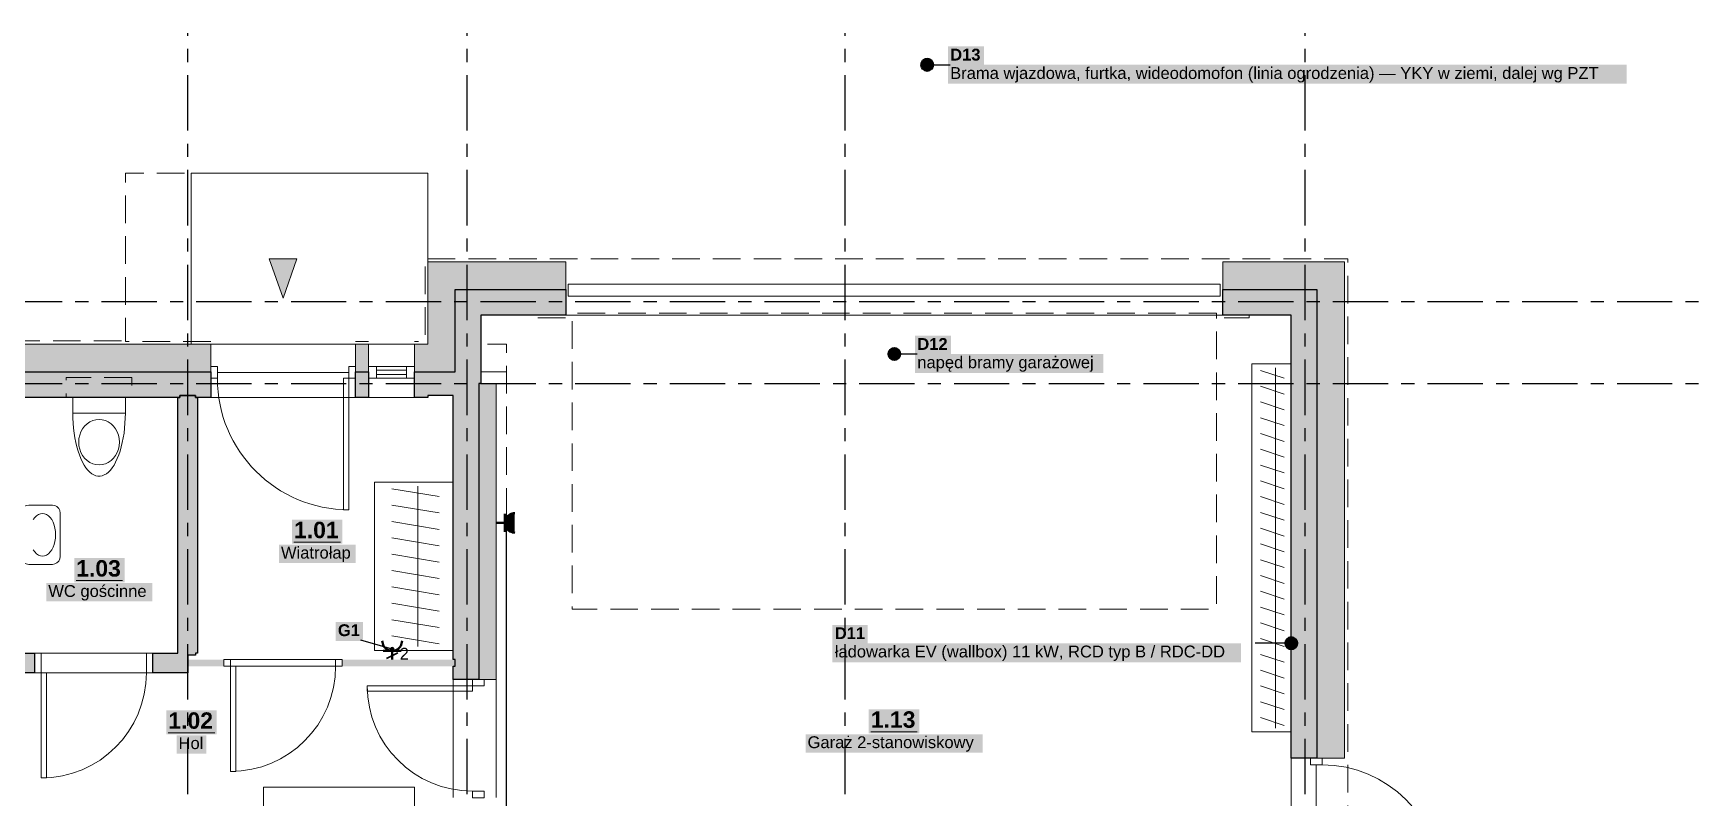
# Model space of a CAD drawing. Header units: metres. Extents: x -4.1 to 21.4, y -4.1 to 11.4.
# Drawn here: x 8.7 to 21.38, y 5.6 to 11.41 of the extents above; entities that cross this region are included whole.
import ezdxf

# ---------------------------------------------------------------- set-up
doc = ezdxf.new("R2010")
doc.units = ezdxf.units.M
doc.linetypes.add('KRESKOWA', pattern=[5.25, 4.2, -1.05])
doc.linetypes.add('PUNKTOWA', pattern=[10.5, 8.4, -1.05, 0, -1.05])
doc.layers.add('A-MASKA', color=7, linetype='Continuous', lineweight=18)
doc.layers.add('E-OPISY', color=2, linetype='Continuous', lineweight=25)
for name, color, linetype, lineweight, true_color in [('E-GNIAZDA', 1, 'Continuous', 35, 0xc00000), ('E-ROZDZIELNICE', 1, 'Continuous', 35, 0xc00000), ('E-TRASY', 8, 'Continuous', 25, 0x606060), ('I-OSIE', 8, 'PUNKTOWA', 18, 0x7a7a7a), ('I-PODKLAD', 8, 'Continuous', 18, 0x9a9a9a), ('I-PODKLAD-SCIANY', 8, 'Continuous', 25, 0x6e6e6e), ('I-PODKLAD-WYPELN', 254, 'Continuous', 18, 0xe6e6e6), ('I-POMIESZCZENIA', 8, 'Continuous', 25, 0x4a4a4a)]:
    doc.layers.add(name, color=color, linetype=linetype, lineweight=lineweight, true_color=true_color)
doc.styles.add('PL_ARIAL', font='arial.ttf')
doc.styles.add('PL_ARIAL_B', font='arialbd.ttf')

msp = doc.modelspace()

# ---------------------------------------------------------------- hatches: boundary and pattern name
at = {"layer": 'A-MASKA', "true_color": 0xffffff}
for points in [[(15.658, 11.169), (15.932, 11.169), (15.932, 11.314), (15.658, 11.314)], [(15.658, 11.03), (20.821, 11.03), (20.821, 11.175), (15.658, 11.175)], [(15.408, 8.969), (15.682, 8.969), (15.682, 9.114), (15.408, 9.114)], [(15.408, 8.83), (16.839, 8.83), (16.839, 8.974), (15.408, 8.974)], [(10.668, 7.531), (11.052, 7.531), (11.052, 7.714), (10.668, 7.714)], [(10.569, 7.384), (11.151, 7.384), (11.151, 7.524), (10.569, 7.524)], [(9.011, 7.239), (9.394, 7.239), (9.394, 7.422), (9.011, 7.422)], [(8.799, 7.093), (9.606, 7.093), (9.606, 7.232), (8.799, 7.232)], [(11, 6.792), (11.209, 6.792), (11.209, 6.937), (11, 6.937)], [(14.779, 6.769), (15.047, 6.769), (15.047, 6.914), (14.779, 6.914)], [(14.779, 6.63), (17.887, 6.63), (17.887, 6.774), (14.779, 6.774)], [(9.712, 6.082), (10.095, 6.082), (10.095, 6.264), (9.712, 6.264)], [(15.056, 6.089), (15.44, 6.089), (15.44, 6.272), (15.056, 6.272)], [(9.79, 5.935), (10.017, 5.935), (10.017, 6.075), (9.79, 6.075)], [(14.575, 5.942), (15.921, 5.942), (15.921, 6.082), (14.575, 6.082)]]:
    msp.add_hatch(color=7, dxfattribs=at).paths.add_polyline_path(points)
at = {"layer": 'E-GNIAZDA', "true_color": 0x000000}
msp.add_hatch(color=7, dxfattribs=at).paths.add_polyline_path([(12.363, 7.765), (12.353, 7.764), (12.343, 7.762), (12.334, 7.759), (12.325, 7.755), (12.317, 7.75), (12.309, 7.743), (12.303, 7.736), (12.298, 7.728), (12.293, 7.719), (12.29, 7.709), (12.288, 7.7), (12.288, 7.69), (12.288, 7.68), (12.29, 7.671), (12.293, 7.661), (12.298, 7.653), (12.303, 7.644), (12.309, 7.637), (12.317, 7.63), (12.325, 7.625), (12.334, 7.621), (12.343, 7.618), (12.353, 7.616), (12.363, 7.615)])
at = {"layer": 'E-OPISY', "true_color": 0x000000}
for points in [[(15.518, 11.175), (15.517, 11.18), (15.515, 11.184), (15.512, 11.187), (15.509, 11.19), (15.505, 11.192), (15.5, 11.193), (15.495, 11.192), (15.491, 11.19), (15.488, 11.187), (15.485, 11.184), (15.483, 11.18), (15.483, 11.175), (15.483, 11.17), (15.485, 11.166), (15.488, 11.163), (15.491, 11.16), (15.495, 11.158), (15.5, 11.158), (15.505, 11.158), (15.509, 11.16), (15.512, 11.163), (15.515, 11.166), (15.517, 11.17)], [(15.268, 8.975), (15.267, 8.98), (15.265, 8.984), (15.262, 8.987), (15.259, 8.99), (15.255, 8.992), (15.25, 8.992), (15.245, 8.992), (15.241, 8.99), (15.238, 8.987), (15.235, 8.984), (15.233, 8.98), (15.232, 8.975), (15.233, 8.97), (15.235, 8.966), (15.238, 8.963), (15.241, 8.96), (15.245, 8.958), (15.25, 8.957), (15.255, 8.958), (15.259, 8.96), (15.262, 8.963), (15.265, 8.966), (15.267, 8.97)], [(11.447, 6.73), (11.447, 6.735), (11.445, 6.739), (11.442, 6.742), (11.439, 6.745), (11.435, 6.747), (11.43, 6.748), (11.425, 6.747), (11.421, 6.745), (11.418, 6.742), (11.415, 6.739), (11.413, 6.735), (11.412, 6.73), (11.413, 6.725), (11.415, 6.721), (11.418, 6.718), (11.421, 6.715), (11.425, 6.713), (11.43, 6.713), (11.435, 6.713), (11.439, 6.715), (11.442, 6.718), (11.445, 6.721), (11.447, 6.725)], [(18.287, 6.775), (18.287, 6.78), (18.285, 6.784), (18.282, 6.787), (18.279, 6.79), (18.275, 6.792), (18.27, 6.792), (18.265, 6.792), (18.261, 6.79), (18.258, 6.787), (18.255, 6.784), (18.253, 6.78), (18.253, 6.775), (18.253, 6.77), (18.255, 6.766), (18.258, 6.763), (18.261, 6.76), (18.265, 6.758), (18.27, 6.757), (18.275, 6.758), (18.279, 6.76), (18.282, 6.763), (18.285, 6.766), (18.287, 6.77)]]:
    msp.add_hatch(color=7, dxfattribs=at).paths.add_polyline_path(points)
at = {"layer": 'E-ROZDZIELNICE', "true_color": 0x000000}
for points in [[(15.545, 11.175), (15.543, 11.187), (15.539, 11.198), (15.532, 11.207), (15.523, 11.214), (15.512, 11.218), (15.5, 11.22), (15.488, 11.218), (15.478, 11.214), (15.468, 11.207), (15.461, 11.198), (15.457, 11.187), (15.455, 11.175), (15.457, 11.163), (15.461, 11.152), (15.468, 11.143), (15.478, 11.136), (15.488, 11.132), (15.5, 11.13), (15.512, 11.132), (15.523, 11.136), (15.532, 11.143), (15.539, 11.152), (15.543, 11.163)], [(15.295, 8.975), (15.293, 8.987), (15.289, 8.998), (15.282, 9.007), (15.273, 9.014), (15.262, 9.018), (15.25, 9.02), (15.238, 9.018), (15.227, 9.014), (15.218, 9.007), (15.211, 8.998), (15.207, 8.987), (15.205, 8.975), (15.207, 8.963), (15.211, 8.952), (15.218, 8.943), (15.227, 8.936), (15.238, 8.932), (15.25, 8.93), (15.262, 8.932), (15.273, 8.936), (15.282, 8.943), (15.289, 8.952), (15.293, 8.963)], [(18.315, 6.775), (18.313, 6.787), (18.309, 6.797), (18.302, 6.807), (18.293, 6.814), (18.282, 6.818), (18.27, 6.82), (18.258, 6.818), (18.247, 6.814), (18.238, 6.807), (18.231, 6.797), (18.227, 6.787), (18.225, 6.775), (18.227, 6.763), (18.231, 6.752), (18.238, 6.743), (18.247, 6.736), (18.258, 6.732), (18.27, 6.73), (18.282, 6.732), (18.293, 6.736), (18.302, 6.743), (18.309, 6.752), (18.313, 6.763)]]:
    msp.add_hatch(color=7, dxfattribs=at).paths.add_polyline_path(points)
at = {"layer": 'I-PODKLAD-WYPELN', "true_color": 0xcfcfcf}
for points in [[(10.6, 9.4), (10.705, 9.7), (10.495, 9.7)], [(9.875, 6.65), (10.15, 6.65), (10.15, 6.6), (9.875, 6.6)], [(11.91, 6.6), (11.05, 6.6), (11.05, 6.65), (11.91, 6.65)]]:
    msp.add_hatch(color=7, dxfattribs=at).paths.add_polyline_path(points)
at = {"layer": 'I-PODKLAD-WYPELN', "true_color": 0xe4e4e4}
h = msp.add_hatch(color=7, dxfattribs=at)
h.paths.add_polyline_path([(11.895, 8.66), (11.895, 8.66), (11.7, 8.66), (11.7, 8.66), (11.7, 8.66), (11.7, 8.66), (11.7, 8.66), (11.7, 8.66), (11.7, 8.66), (11.7, 8.66), (11.7, 8.66), (11.7, 8.66), (11.7, 8.66), (11.7, 8.66), (11.7, 8.66), (11.7, 8.66), (11.7, 8.66), (11.7, 8.66), (11.7, 8.66), (11.7, 8.645), (11.7, 8.645), (11.7, 8.645), (11.6, 8.645), (11.6, 8.645), (11.6, 8.645), (11.6, 8.84), (11.6, 8.84), (11.6, 8.84), (11.6, 8.84), (11.6, 9.05), (11.7, 9.05), (11.7, 9.675), (12.75, 9.675), (12.75, 9.465), (12.75, 9.27), (12.105, 9.27), (12.105, 9.27), (12.105, 9.27), (12.105, 9.27), (12.105, 8.75), (12.105, 8.75), (12.105, 8.75), (12.22, 8.75), (12.22, 8.75), (12.22, 8.75), (12.22, 6.5), (12.22, 6.5), (12.22, 6.5), (12.09, 6.5), (12.09, 6.5), (12.09, 6.5), (12.09, 6.5), (12.09, 6.5), (11.895, 6.5), (11.895, 6.5), (11.895, 6.5), (11.895, 6.6), (11.895, 6.6), (11.895, 6.6), (11.05, 6.6), (11.05, 6.65), (11.895, 6.65), (11.895, 6.65), (11.895, 6.65), (11.895, 8.66)])
h.paths.add_polyline_path([(11.91, 9.285), (11.91, 9.285), (11.91, 9.285), (11.91, 9.285)], flags=0)
h.paths.add_polyline_path([(11.91, 8.84), (11.91, 8.84), (11.91, 8.84), (11.91, 8.84)], flags=0)
h.paths.add_polyline_path([(11.91, 8.75), (11.91, 8.75), (11.91, 8.75), (11.91, 8.75), (11.91, 8.75)], flags=0)
h.paths.add_polyline_path([(12.09, 8.75), (12.09, 8.75), (12.09, 8.75), (12.09, 8.75), (12.09, 8.75)], flags=0)
h.paths.add_polyline_path([(12.09, 9.285), (12.09, 9.285), (12.09, 9.285), (12.09, 9.285)], flags=0)
for points in [[(18.675, 9.675), (18.675, 5.9), (18.465, 5.9), (18.27, 5.9), (18.27, 9.27), (17.75, 9.27), (17.75, 9.465), (17.75, 9.675)], [(11.15, 8.645), (11.15, 8.84), (11.15, 8.84), (11.15, 8.84), (11.15, 8.84), (11.15, 9.05), (11.25, 9.05), (11.25, 8.84), (11.25, 8.84), (11.25, 8.84), (11.25, 8.84), (11.25, 8.645), (11.25, 8.645), (11.25, 8.645), (11.15, 8.645), (11.15, 8.645)]]:
    msp.add_hatch(color=7, dxfattribs=at).paths.add_polyline_path(points)
h = msp.add_hatch(color=7, dxfattribs=at)
h.paths.add_polyline_path([(5.27, 5.23), (5.27, 5.23), (5.27, 5.23), (5.27, 6.35), (5.27, 6.35), (5.27, 6.35), (5.27, 6.35), (5.27, 6.35), (5.15, 6.35), (5.15, 6.35), (5.15, 6.35), (5.15, 6.365), (5.15, 6.365), (5.15, 6.365), (5.15, 6.365), (5.15, 6.5), (5.15, 6.5), (5.15, 6.5), (5.15, 6.5), (5.15, 6.5), (5.77, 6.5), (5.77, 6.5), (5.77, 6.5), (5.77, 6.5), (5.77, 6.5), (5.77, 8.645), (5.77, 8.645), (5.77, 8.645), (5.77, 8.645), (5.77, 8.645), (5.1, 8.645), (5.1, 8.645), (5.1, 8.645), (5.1, 8.84), (5.1, 8.84), (5.1, 8.84), (5.1, 8.84), (5.1, 9.05), (10.05, 9.05), (10.05, 8.84), (10.05, 8.84), (10.05, 8.84), (10.05, 8.84), (10.05, 8.645), (10.05, 8.645), (10.05, 8.645), (9.95, 8.645), (9.95, 6.7), (9.935, 6.7), (9.935, 6.7), (9.935, 6.7), (9.935, 6.7), (9.935, 6.7), (9.935, 6.7), (9.935, 6.7), (9.935, 6.7), (9.935, 6.7), (9.935, 6.7), (9.935, 6.7), (9.935, 6.685), (9.875, 6.685), (9.875, 6.685), (9.875, 6.685), (9.875, 6.685), (9.875, 6.685), (9.875, 6.65), (10.15, 6.65), (10.15, 6.6), (9.875, 6.6), (9.875, 6.565), (9.875, 6.565), (9.875, 6.565), (9.875, 6.55), (9.875, 6.55), (9.875, 6.55), (9.61, 6.55), (9.61, 6.55), (9.61, 6.55), (9.61, 6.565), (9.61, 6.565), (9.61, 6.565), (9.61, 6.565), (9.61, 6.7), (9.61, 6.7), (9.61, 6.7), (9.61, 6.7), (9.61, 6.7), (9.8, 6.7), (9.8, 8.645), (8.605, 8.645), (8.605, 8.645), (8.605, 8.645), (8.605, 6.7), (8.605, 6.7), (8.605, 6.7), (8.605, 6.7), (8.605, 6.7), (8.71, 6.7), (8.71, 6.7), (8.71, 6.7), (8.71, 6.7), (8.71, 6.7), (8.71, 6.565), (8.71, 6.565), (8.71, 6.565), (8.71, 6.55), (8.71, 6.55), (8.71, 6.55), (8.605, 6.55), (8.605, 6.55), (8.605, 6.55), (8.605, 5.23), (8.605, 5.23), (8.605, 5.23), (8.9, 5.23), (8.9, 5.23), (8.9, 5.23), (8.9, 5.23), (8.9, 5.23), (8.9, 5.035), (8.9, 5.035), (8.9, 5.035), (8.9, 5.02), (8.9, 5.02), (8.9, 5.02), (8.5, 5.02), (8.5, 5.02), (8.5, 5.02), (8.5, 5.02), (8.5, 5.02), (8.2, 5.02), (8.2, 5.02), (8.2, 5.02), (8.2, 5.035), (8.2, 5.035), (8.2, 5.035), (8.2, 5.035), (8.2, 5.23), (8.2, 5.23), (8.2, 5.23), (8.2, 5.23), (8.2, 5.23), (8.395, 5.23), (8.395, 5.23), (8.395, 5.23), (8.395, 5.23), (8.395, 5.23), (8.395, 8.645), (8.395, 8.645), (8.395, 8.645), (8.395, 8.645), (8.395, 8.645), (5.98, 8.645), (5.98, 8.645), (5.98, 8.645), (5.98, 5.02), (5.98, 5.02), (5.98, 5.02), (5.98, 5.02), (5.98, 5.02), (5.1, 5.02), (5.1, 5.02), (5.1, 5.02), (5.1, 5.035), (5.1, 5.035), (5.1, 5.035), (5.1, 5.035), (5.1, 5.23), (5.1, 5.23), (5.1, 5.23), (5.1, 5.23), (5.1, 5.23), (5.27, 5.23), (5.27, 5.23)])
h.paths.add_polyline_path([(8.5, 5.035), (8.5, 5.035), (8.5, 5.035), (8.5, 5.035), (8.5, 5.035), (8.5, 5.035), (8.5, 5.02)], flags=0)
h.paths.add_polyline_path([(5.77, 5.23), (5.77, 5.23), (5.77, 5.23), (5.77, 5.23), (5.77, 5.23), (5.77, 5.23), (5.77, 5.23), (5.77, 5.23), (5.77, 5.23), (5.77, 6.35), (5.77, 6.35), (5.77, 6.35), (5.37, 6.35), (5.37, 6.35), (5.37, 6.35), (5.37, 5.23), (5.37, 5.23), (5.37, 5.23)], flags=0)
h.paths.add_polyline_path([(8.5, 5.215), (8.5, 5.215), (8.5, 5.215), (8.5, 5.215), (8.5, 5.215), (8.5, 5.215), (8.5, 5.215), (8.5, 5.215), (8.5, 5.215)], flags=0)

# ---------------------------------------------------------------- linework, layer by layer
at = {"layer": 'E-GNIAZDA', "lineweight": 50, "ltscale": 0.05}
for points in [[(12.363, 7.765), (12.353, 7.764), (12.343, 7.762), (12.334, 7.759), (12.325, 7.755), (12.317, 7.75), (12.309, 7.743), (12.303, 7.736), (12.298, 7.728), (12.293, 7.719), (12.29, 7.709), (12.288, 7.7), (12.288, 7.69), (12.288, 7.68), (12.29, 7.671), (12.293, 7.661), (12.298, 7.653), (12.303, 7.644), (12.309, 7.637), (12.317, 7.63), (12.325, 7.625), (12.334, 7.621), (12.343, 7.618), (12.353, 7.616), (12.363, 7.615)], [(12.288, 7.758), (12.288, 7.623)], [(12.22, 7.69), (12.288, 7.69)], [(11.355, 6.792), (11.356, 6.783), (11.358, 6.773), (11.361, 6.764), (11.365, 6.755), (11.37, 6.747), (11.377, 6.739), (11.384, 6.733), (11.393, 6.728), (11.401, 6.723), (11.411, 6.72), (11.42, 6.718), (11.43, 6.718), (11.44, 6.718), (11.449, 6.72), (11.459, 6.723), (11.467, 6.728), (11.476, 6.733), (11.483, 6.739), (11.49, 6.747), (11.495, 6.755), (11.499, 6.764), (11.502, 6.773), (11.504, 6.783), (11.505, 6.792)], [(11.362, 6.718), (11.498, 6.718)], [(11.43, 6.65), (11.43, 6.718)]]:
    msp.add_lwpolyline(points, dxfattribs=at)
at = {"layer": 'E-GNIAZDA', "lineweight": 35, "ltscale": 0.05}
msp.add_lwpolyline([(11.388, 6.659), (11.472, 6.701)], dxfattribs=at)
at = {"layer": 'E-OPISY', "lineweight": 25, "ltscale": 0.05}
for points in [[(15.5, 11.175), (15.675, 11.175)], [(15.25, 8.975), (15.425, 8.975)], [(11.43, 6.73), (11.192, 6.798)], [(18.27, 6.775), (17.995, 6.775)]]:
    msp.add_lwpolyline(points, dxfattribs=at)
at = {"layer": 'E-ROZDZIELNICE', "lineweight": 50, "ltscale": 0.05}
for centre in [(15.5, 11.175), (15.25, 8.975), (18.27, 6.775)]:
    msp.add_circle(centre, 0.045, dxfattribs=at)
at = {"layer": 'E-TRASY', "linetype": 'Continuous', "lineweight": 25, "ltscale": 0.05, "flags": 128}
msp.add_lwpolyline([(16.815, 3.175), (12.3, 3.175), (12.3, 7.69)], dxfattribs=at)
at = {"layer": 'I-OSIE', "linetype": 'PUNKTOWA', "lineweight": 25, "ltscale": 0.050146, "flags": 128}
for points in [[(9.875, -3.75), (9.875, 11.414)], [(12, -3.75), (12, 11.414)], [(14.875, -3.75), (14.875, 11.414)], [(18.375, -3.75), (18.375, 11.414)]]:
    msp.add_lwpolyline(points, dxfattribs=at)
at = {"layer": 'I-OSIE', "linetype": 'PUNKTOWA', "lineweight": 25, "ltscale": 0.050063, "flags": 128}
for points in [[(-3.75, 9.375), (21.377, 9.375)], [(-3.75, 8.75), (21.377, 8.75)]]:
    msp.add_lwpolyline(points, dxfattribs=at)
at = {"layer": 'I-PODKLAD', "linetype": 'KRESKOWA', "lineweight": 13, "ltscale": 0.05, "flags": 128}
for points in [[(10.05, 9.07), (9.4, 9.07), (9.4, 10.35), (11.7, 10.35), (11.7, 9.695), (11.68, 9.695), (11.68, 9.07), (11.601, 9.07)], [(11.7, 9.7), (18.7, 9.7), (18.7, -0.325), (18.675, -0.325)], [(17.95, 9.27), (17.95, 9.25), (17.75, 9.25)], [(12.749, 9.25), (12.5, 9.25)], [(8.565, 9.05), (8.565, 9.075), (9.399, 9.075)], [(11.249, 9.07), (11.15, 9.07)], [(12.3, 3.095), (12.3, 9.05), (12.105, 9.05)], [(12.105, 8.84), (12.3, 8.84)]]:
    msp.add_lwpolyline(points, dxfattribs=at)
at = {"layer": 'I-PODKLAD', "lineweight": 13, "ltscale": 0.05}
for points in [[(9.9, 9.05), (9.9, 10.35), (11.7, 10.35), (11.7, 9.675)], [(12.751, 9.27), (17.75, 9.27)], [(11.149, 9.05), (10.05, 9.05)], [(11.6, 9.05), (11.251, 9.05)], [(10.05, 8.645), (11.149, 8.645)], [(11.251, 8.645), (11.6, 8.645)], [(9.61, 6.7), (8.71, 6.7)], [(11.05, 6.65), (10.15, 6.65)], [(10.15, 6.6), (11.05, 6.6)], [(8.71, 6.55), (9.61, 6.55)], [(11.895, 6.5), (11.895, 5.601)], [(12.22, 5.601), (12.22, 6.5)], [(18.27, 5.899), (18.27, 4.901)]]:
    msp.add_lwpolyline(points, dxfattribs=at)
msp.add_lwpolyline([(10.6, 9.4), (10.705, 9.7), (10.495, 9.7)], close=True, dxfattribs=at)
at = {"layer": 'I-PODKLAD', "lineweight": 18, "ltscale": 0.05}
for points in [[(17.73, 9.505), (12.77, 9.505), (12.77, 9.415), (17.73, 9.415)], [(10.05, 8.79), (10.1, 8.79), (10.1, 8.88), (10.05, 8.88)], [(11.15, 8.79), (11.1, 8.79), (11.1, 8.88), (11.15, 8.88)], [(11.6, 8.79), (11.25, 8.79), (11.25, 8.88), (11.6, 8.88)], [(11.1, 8.79), (11.1, 7.79), (11.06, 7.79), (11.06, 8.79)], [(9.4, 8.645), (9, 8.645), (9, 8.525), (9.4, 8.525)], [(9.045, 8.304), (9.047, 8.277), (9.053, 8.251), (9.062, 8.226), (9.075, 8.203), (9.09, 8.182), (9.109, 8.164), (9.13, 8.15), (9.152, 8.14), (9.176, 8.134), (9.2, 8.131), (9.224, 8.134), (9.248, 8.14), (9.27, 8.15), (9.291, 8.164), (9.31, 8.182), (9.325, 8.203), (9.338, 8.226), (9.347, 8.251), (9.353, 8.277), (9.355, 8.304), (9.353, 8.331), (9.347, 8.358), (9.338, 8.383), (9.325, 8.406), (9.31, 8.426), (9.291, 8.444), (9.27, 8.458), (9.248, 8.469), (9.224, 8.475), (9.2, 8.477), (9.176, 8.475), (9.152, 8.469), (9.13, 8.458), (9.109, 8.444), (9.09, 8.426), (9.075, 8.406), (9.062, 8.383), (9.053, 8.358), (9.047, 8.331)], [(8.605, 7.435), (8.608, 7.416), (8.616, 7.4), (8.63, 7.386), (8.646, 7.378), (8.665, 7.375), (8.845, 7.375), (8.864, 7.378), (8.88, 7.386), (8.894, 7.4), (8.902, 7.416), (8.905, 7.435), (8.905, 7.765), (8.902, 7.784), (8.894, 7.8), (8.88, 7.814), (8.864, 7.822), (8.845, 7.825), (8.665, 7.825), (8.646, 7.822), (8.63, 7.814), (8.616, 7.8), (8.608, 7.784), (8.605, 7.765)], [(8.71, 6.55), (8.76, 6.55), (8.76, 6.7), (8.71, 6.7)], [(9.61, 6.55), (9.56, 6.55), (9.56, 6.7), (9.61, 6.7)], [(10.15, 6.6), (10.2, 6.6), (10.2, 6.65), (10.15, 6.65)], [(10.2, 6.6), (10.2, 5.8), (10.24, 5.8), (10.24, 6.6)], [(11.05, 6.6), (11, 6.6), (11, 6.65), (11.05, 6.65)], [(8.76, 6.55), (8.76, 5.75), (8.8, 5.75), (8.8, 6.55)], [(12.04, 6.5), (12.04, 6.45), (12.13, 6.45), (12.13, 6.5)], [(12.04, 6.45), (11.24, 6.45), (11.24, 6.41), (12.04, 6.41)], [(18.505, 5.9), (18.505, 5.85), (18.415, 5.85), (18.415, 5.9)], [(12.04, 5.6), (12.04, 5.65), (12.13, 5.65), (12.13, 5.6)]]:
    msp.add_lwpolyline(points, close=True, dxfattribs=at)
at = {"layer": 'I-PODKLAD', "linetype": 'KRESKOWA', "lineweight": 18, "ltscale": 0.05, "flags": 128}
for points in [[(17.7, 9.285), (12.8, 9.285), (12.8, 7.035), (17.7, 7.035)], [(9.45, 8.795), (8.95, 8.795), (8.95, 8.645), (9.45, 8.645)]]:
    msp.add_lwpolyline(points, close=True, dxfattribs=at)
at = {"layer": 'I-PODKLAD', "lineweight": 18, "ltscale": 0.05}
for points in [[(11.31, 8.79), (11.31, 8.88)], [(11.54, 8.79), (11.54, 8.88)], [(11.1, 8.835), (10.1, 8.835)], [(11.54, 8.851), (11.31, 8.851)], [(11.54, 8.819), (11.31, 8.819)], [(9, 8.525), (9.001, 8.486), (9.003, 8.448), (9.006, 8.41), (9.01, 8.373), (9.016, 8.337), (9.023, 8.302), (9.031, 8.268), (9.04, 8.237), (9.05, 8.207), (9.061, 8.179), (9.074, 8.153), (9.086, 8.13), (9.1, 8.109), (9.114, 8.091), (9.129, 8.076), (9.144, 8.064), (9.16, 8.055), (9.176, 8.048), (9.192, 8.045), (9.208, 8.045), (9.224, 8.048), (9.24, 8.055), (9.256, 8.064), (9.271, 8.076), (9.286, 8.091), (9.3, 8.109), (9.314, 8.13), (9.326, 8.153), (9.339, 8.179), (9.35, 8.207), (9.36, 8.237), (9.369, 8.268), (9.377, 8.302), (9.384, 8.337), (9.39, 8.373), (9.394, 8.41), (9.397, 8.448), (9.399, 8.486), (9.4, 8.525)], [(8.7, 7.485), (8.712, 7.469), (8.725, 7.456), (8.739, 7.446), (8.755, 7.44), (8.77, 7.438), (8.785, 7.44), (8.801, 7.446), (8.815, 7.456), (8.828, 7.469), (8.84, 7.485), (8.85, 7.505), (8.858, 7.526), (8.864, 7.55), (8.868, 7.575), (8.869, 7.6), (8.868, 7.625), (8.864, 7.65), (8.858, 7.674), (8.85, 7.695), (8.84, 7.715), (8.828, 7.731), (8.815, 7.744), (8.801, 7.754), (8.785, 7.76), (8.77, 7.762), (8.755, 7.76), (8.739, 7.754), (8.725, 7.744), (8.712, 7.731), (8.7, 7.715)], [(18.46, 4.95), (18.46, 5.85)]]:
    msp.add_lwpolyline(points, dxfattribs=at)
at = {"layer": 'I-PODKLAD', "lineweight": 13, "ltscale": 0.05, "true_color": 0xb8b8b8}
for points in [[(18.27, 6.1), (18.27, 8.9), (17.97, 8.9), (17.97, 6.1)], [(11.895, 6.72), (11.895, 8), (11.295, 8), (11.295, 6.72)], [(10.45, 5.23), (11.6, 5.23), (11.6, 5.68), (10.45, 5.68)]]:
    msp.add_lwpolyline(points, close=True, dxfattribs=at)
for points in [[(18.216, 8.79), (18.036, 8.85)], [(18.15, 6.13), (18.15, 8.87)], [(18.216, 8.67), (18.036, 8.73)], [(18.216, 8.55), (18.036, 8.61)], [(18.216, 8.43), (18.036, 8.49)], [(18.216, 8.31), (18.036, 8.37)], [(18.216, 8.19), (18.036, 8.25)], [(18.216, 8.07), (18.036, 8.13)], [(18.216, 7.95), (18.036, 8.01)], [(11.787, 7.89), (11.427, 7.95)], [(11.625, 6.75), (11.625, 7.97)], [(18.216, 7.83), (18.036, 7.89)], [(11.787, 7.766), (11.427, 7.826)], [(18.216, 7.71), (18.036, 7.77)], [(11.787, 7.641), (11.427, 7.701)], [(18.216, 7.59), (18.036, 7.65)], [(11.787, 7.517), (11.427, 7.577)], [(18.216, 7.47), (18.036, 7.53)], [(11.787, 7.392), (11.427, 7.452)], [(18.216, 7.35), (18.036, 7.41)], [(11.787, 7.268), (11.427, 7.328)], [(18.216, 7.23), (18.036, 7.29)], [(11.787, 7.143), (11.427, 7.203)], [(18.216, 7.11), (18.036, 7.17)], [(11.787, 7.019), (11.427, 7.079)], [(18.216, 6.99), (18.036, 7.05)], [(11.787, 6.894), (11.427, 6.954)], [(18.216, 6.87), (18.036, 6.93)], [(11.787, 6.77), (11.427, 6.83)], [(18.216, 6.75), (18.036, 6.81)], [(18.216, 6.63), (18.036, 6.69)], [(18.216, 6.51), (18.036, 6.57)], [(18.216, 6.39), (18.036, 6.45)], [(18.216, 6.27), (18.036, 6.33)], [(18.216, 6.15), (18.036, 6.21)]]:
    msp.add_lwpolyline(points, dxfattribs=at)
at = {"layer": 'I-PODKLAD', "lineweight": 13, "ltscale": 0.05}
for centre, radius, start, end in [((11.1, 8.79), 1, 180, 270), ((10.2, 6.6), 0.8, -90, 0), ((8.76, 6.55), 0.8, -90, 0), ((12.04, 6.45), 0.8, -180, -90), ((18.505, 4.95), 0.9, 0, 90)]:
    msp.add_arc(centre, radius, start, end, dxfattribs=at)
at = {"layer": 'I-PODKLAD-SCIANY', "lineweight": 13, "ltscale": 0.05}
for points in [[(11.6, 8.84), (11.6, 8.84), (11.6, 9.05), (11.6, 9.05), (11.6, 9.05), (11.7, 9.05), (11.7, 9.05), (11.7, 9.05), (11.7, 9.05), (11.7, 9.05), (11.7, 9.05), (11.7, 9.05), (11.7, 9.05), (11.7, 9.05), (11.7, 9.05), (11.7, 9.05), (11.7, 9.05), (11.7, 9.05), (11.7, 9.05), (11.7, 9.05), (11.7, 9.05), (11.7, 9.05), (11.7, 9.675), (11.7, 9.675), (11.7, 9.675), (12.75, 9.675), (12.75, 9.675), (12.75, 9.675), (12.75, 9.465), (12.75, 9.465), (12.75, 9.465), (11.91, 9.465), (11.91, 9.465), (11.91, 9.465), (11.91, 9.465), (11.91, 9.465), (11.91, 9.465), (11.91, 9.465), (11.91, 9.465), (11.91, 9.465), (11.91, 9.465), (11.91, 9.465), (11.91, 9.465), (11.91, 9.465), (11.91, 9.465), (11.91, 9.465), (11.91, 9.465), (11.91, 9.465), (11.91, 8.84), (11.91, 8.84), (11.91, 8.84), (11.6, 8.84)], [(17.75, 9.465), (17.75, 9.465), (17.75, 9.675), (17.75, 9.675), (17.75, 9.675), (18.675, 9.675), (18.675, 9.675), (18.675, 9.675), (18.675, 5.9), (18.675, 5.9), (18.675, 5.9), (18.465, 5.9), (18.465, 5.9), (18.465, 5.9), (18.465, 9.465), (18.465, 9.465), (18.465, 9.465), (18.465, 9.465), (18.465, 9.465), (18.465, 9.465), (18.465, 9.465), (18.465, 9.465), (18.465, 9.465), (18.465, 9.465), (18.465, 9.465), (18.465, 9.465), (18.465, 9.465), (18.465, 9.465), (18.465, 9.465), (18.465, 9.465), (18.465, 9.465), (17.75, 9.465)], [(5.1, 8.84), (5.1, 8.84), (5.1, 9.05), (5.1, 9.05), (5.1, 9.05), (10.05, 9.05), (10.05, 9.05), (10.05, 9.05), (10.05, 8.84), (10.05, 8.84), (10.05, 8.84), (5.1, 8.84)], [(11.15, 8.84), (11.15, 8.84), (11.15, 9.05), (11.15, 9.05), (11.15, 9.05), (11.25, 9.05), (11.25, 9.05), (11.25, 9.05), (11.25, 8.84), (11.25, 8.84), (11.25, 8.84), (11.15, 8.84)], [(12.09, 6.5), (12.09, 6.5), (12.09, 6.5), (12.09, 8.75), (12.09, 8.75), (12.09, 8.75), (12.09, 8.75), (12.09, 8.75), (12.22, 8.75), (12.22, 8.75), (12.22, 8.75), (12.22, 8.75), (12.22, 8.75), (12.22, 6.5), (12.22, 6.5), (12.22, 6.5), (12.22, 6.5), (12.09, 6.5)]]:
    msp.add_lwpolyline(points, close=True, dxfattribs=at)
at = {"layer": 'I-PODKLAD-SCIANY', "lineweight": 25, "ltscale": 0.05}
for points in [[(11.6, 8.645), (11.6, 8.645), (11.6, 8.645), (11.6, 8.84), (11.6, 8.84), (11.6, 8.84), (11.6, 8.84), (11.6, 8.84), (11.91, 8.84), (11.91, 8.84), (11.91, 8.84), (11.91, 8.84), (11.91, 8.84), (11.91, 8.84), (11.91, 8.84), (11.91, 8.84), (11.91, 8.84), (11.91, 8.84), (11.91, 8.84), (11.91, 8.84), (11.91, 8.84), (11.91, 8.84), (11.91, 8.84), (11.91, 8.84), (11.91, 8.84), (11.91, 9.285), (11.91, 9.465), (11.91, 9.465), (11.91, 9.465), (12.75, 9.465), (12.75, 9.465), (12.75, 9.465), (12.75, 9.27), (12.75, 9.27), (12.75, 9.27), (12.105, 9.27), (12.105, 9.27), (12.105, 9.27), (12.105, 9.27), (12.105, 9.27), (12.105, 9.27), (12.105, 9.27), (12.105, 9.27), (12.105, 9.27), (12.105, 9.27), (12.105, 9.27), (12.105, 9.27), (12.105, 9.27), (12.105, 9.27), (12.105, 9.27), (12.105, 9.27), (12.105, 9.27), (12.105, 8.75), (12.105, 8.75), (12.105, 8.75), (12.105, 8.75), (12.105, 8.75), (12.09, 8.75), (12.09, 8.75), (12.09, 8.75), (12.09, 8.75), (12.09, 8.75), (12.09, 8.75), (12.09, 8.75), (12.09, 8.75), (12.09, 8.75), (12.09, 8.75), (12.09, 8.75), (12.09, 8.75), (12.09, 8.75), (12.09, 8.75), (12.09, 8.75), (12.09, 8.75), (12.09, 8.75), (12.09, 6.5), (12.09, 6.5), (12.09, 6.5), (12.09, 6.5), (11.895, 6.5), (11.895, 6.5), (11.895, 6.5), (11.895, 6.5), (11.895, 6.6), (11.895, 6.6), (11.895, 6.6), (11.895, 6.6), (11.91, 6.6), (11.91, 6.6), (11.91, 6.6), (11.91, 6.6), (11.91, 6.6), (11.91, 6.6), (11.91, 6.6), (11.91, 6.6), (11.91, 6.6), (11.91, 6.6), (11.91, 6.6), (11.91, 6.6), (11.91, 6.6), (11.91, 6.6), (11.91, 6.6), (11.91, 6.6), (11.91, 6.6), (11.91, 6.65), (11.91, 6.65), (11.91, 6.65), (11.91, 6.65), (11.91, 6.65), (11.91, 6.65), (11.91, 6.65), (11.91, 6.65), (11.91, 6.65), (11.91, 6.65), (11.91, 6.65), (11.91, 6.65), (11.91, 6.65), (11.91, 6.65), (11.91, 6.65), (11.91, 6.65), (11.91, 6.65), (11.895, 6.65), (11.895, 6.65), (11.895, 6.65), (11.895, 6.65), (11.895, 8.66), (11.895, 8.66), (11.895, 8.66), (11.895, 8.66), (11.895, 8.66), (11.895, 8.66), (11.895, 8.66), (11.895, 8.66), (11.895, 8.66), (11.895, 8.66), (11.895, 8.66), (11.895, 8.66), (11.895, 8.66), (11.895, 8.66), (11.895, 8.66), (11.895, 8.66), (11.895, 8.66), (11.7, 8.66), (11.7, 8.66), (11.7, 8.66), (11.7, 8.66), (11.7, 8.66), (11.7, 8.66), (11.7, 8.66), (11.7, 8.66), (11.7, 8.66), (11.7, 8.66), (11.7, 8.66), (11.7, 8.66), (11.7, 8.66), (11.7, 8.66), (11.7, 8.66), (11.7, 8.66), (11.7, 8.66), (11.7, 8.645), (11.7, 8.645), (11.7, 8.645), (11.7, 8.645), (11.7, 8.645), (11.6, 8.645), (11.6, 8.645)], [(17.75, 9.27), (17.75, 9.27), (17.75, 9.465), (17.75, 9.465), (17.75, 9.465), (18.465, 9.465), (18.465, 9.465), (18.465, 9.465), (18.465, 5.9), (18.465, 5.9), (18.465, 5.9), (18.27, 5.9), (18.27, 5.9), (18.27, 5.9), (18.27, 9.27), (18.27, 9.27), (18.27, 9.27), (18.27, 9.27), (18.27, 9.27), (18.27, 9.27), (18.27, 9.27), (18.27, 9.27), (18.27, 9.27), (18.27, 9.27), (18.27, 9.27), (18.27, 9.27), (18.27, 9.27), (18.27, 9.27), (18.27, 9.27), (18.27, 9.27), (18.27, 9.27), (17.75, 9.27)], [(11.15, 8.645), (11.15, 8.645), (11.15, 8.645), (11.15, 8.84), (11.15, 8.84), (11.15, 8.84), (11.15, 8.84), (11.15, 8.84), (11.25, 8.84), (11.25, 8.84), (11.25, 8.84), (11.25, 8.84), (11.25, 8.84), (11.25, 8.645), (11.25, 8.645), (11.25, 8.645), (11.25, 8.645), (11.25, 8.645), (11.15, 8.645), (11.15, 8.645)], [(9.61, 6.565), (9.61, 6.7), (9.61, 6.7), (9.61, 6.7), (9.61, 6.7), (9.61, 6.7), (9.8, 6.7), (9.8, 6.7), (9.8, 6.7), (9.8, 6.7), (9.8, 6.7), (9.8, 6.7), (9.8, 6.7), (9.8, 6.7), (9.8, 6.7), (9.8, 6.7), (9.8, 6.7), (9.8, 6.7), (9.8, 6.7), (9.8, 6.7), (9.8, 6.7), (9.8, 6.7), (9.8, 6.7), (9.8, 8.645), (9.8, 8.645), (9.8, 8.645), (9.815, 8.645), (9.815, 8.645), (9.815, 8.645), (9.815, 8.645), (9.815, 8.645), (9.815, 8.645), (9.815, 8.645), (9.815, 8.645), (9.815, 8.645), (9.815, 8.645), (9.815, 8.645), (9.815, 8.645), (9.815, 8.645), (9.815, 8.645), (9.815, 8.645), (9.815, 8.645), (9.815, 8.645), (9.815, 8.66), (9.815, 8.66), (9.815, 8.66), (9.935, 8.66), (9.935, 8.66), (9.935, 8.66), (9.935, 8.645), (9.935, 8.645), (9.935, 8.645), (9.935, 8.645), (9.935, 8.645), (9.935, 8.645), (9.935, 8.645), (9.935, 8.645), (9.935, 8.645), (9.935, 8.645), (9.935, 8.645), (9.935, 8.645), (9.935, 8.645), (9.935, 8.645), (9.935, 8.645), (9.935, 8.645), (9.935, 8.645), (9.95, 8.645), (9.95, 8.645), (9.95, 8.645), (9.95, 6.7), (9.95, 6.7), (9.95, 6.7), (9.935, 6.7), (9.935, 6.7), (9.935, 6.7), (9.935, 6.7), (9.935, 6.7), (9.935, 6.7), (9.935, 6.7), (9.935, 6.7), (9.935, 6.7), (9.935, 6.7), (9.935, 6.7), (9.935, 6.7), (9.935, 6.7), (9.935, 6.7), (9.935, 6.7), (9.935, 6.7), (9.935, 6.7), (9.935, 6.685), (9.935, 6.685), (9.935, 6.685), (9.875, 6.685), (9.875, 6.685), (9.875, 6.685), (9.875, 6.685), (9.875, 6.685), (9.875, 6.685), (9.875, 6.685), (9.875, 6.685), (9.875, 6.685), (9.875, 6.685), (9.875, 6.685), (9.875, 6.685), (9.875, 6.685), (9.875, 6.685), (9.875, 6.685), (9.875, 6.685), (9.875, 6.685), (9.875, 6.55), (9.875, 6.55), (9.875, 6.55), (9.875, 6.55), (9.61, 6.55), (9.61, 6.55), (9.61, 6.55), (9.61, 6.55), (9.61, 6.565)]]:
    msp.add_lwpolyline(points, close=True, dxfattribs=at)
for points in [[(5.1, 8.84), (10.05, 8.84), (10.05, 8.84), (10.05, 8.84), (10.05, 8.84), (10.05, 8.84), (10.05, 8.645), (10.05, 8.645), (10.05, 8.645), (10.05, 8.645), (10.05, 8.645), (9.935, 8.645), (9.935, 8.645), (9.935, 8.645), (9.935, 8.645), (9.935, 8.645), (9.935, 8.66), (9.935, 8.66), (9.935, 8.66), (9.935, 8.66), (9.935, 8.66), (9.935, 8.66), (9.935, 8.66), (9.935, 8.66), (9.935, 8.66), (9.935, 8.66), (9.935, 8.66), (9.935, 8.66), (9.935, 8.66), (9.935, 8.66), (9.935, 8.66), (9.935, 8.66), (9.935, 8.66), (9.815, 8.66), (9.815, 8.66), (9.815, 8.66), (9.815, 8.66), (9.815, 8.66), (9.815, 8.66), (9.815, 8.66), (9.815, 8.66), (9.815, 8.66), (9.815, 8.66), (9.815, 8.66), (9.815, 8.66), (9.815, 8.66), (9.815, 8.66), (9.815, 8.66), (9.815, 8.66), (9.815, 8.66), (9.815, 8.645), (9.815, 8.645), (9.815, 8.645), (9.815, 8.645), (9.815, 8.645), (8.59, 8.645)], [(8.605, 6.7), (8.71, 6.7), (8.71, 6.7), (8.71, 6.7), (8.71, 6.7), (8.71, 6.7), (8.71, 6.55), (8.71, 6.55), (8.71, 6.55), (8.71, 6.55), (8.605, 6.55)]]:
    msp.add_lwpolyline(points, dxfattribs=at)
at = {"layer": 'I-POMIESZCZENIA', "lineweight": 18, "ltscale": 0.05}
for points in [[(10.683, 7.544), (11.037, 7.544)], [(9.026, 7.252), (9.379, 7.252)], [(9.727, 6.094), (10.08, 6.094)], [(15.071, 6.102), (15.425, 6.102)]]:
    msp.add_lwpolyline(points, dxfattribs=at)

# ---------------------------------------------------------------- texts
at = {"layer": 'E-GNIAZDA', "style": 'PL_ARIAL'}
msp.add_text('2', height=0.09, dxfattribs=at).set_placement((11.487, 6.65))
at = {"layer": 'E-OPISY'}
for s, style, p in [('D13', 'PL_ARIAL_B', (15.675, 11.207)), ('Brama wjazdowa, furtka, wideodomofon (linia ogrodzenia) — YKY w ziemi, dalej wg PZT', 'PL_ARIAL', (15.675, 11.067)), ('D12', 'PL_ARIAL_B', (15.425, 9.006)), ('napęd bramy garażowej', 'PL_ARIAL', (15.425, 8.867)), ('G1', 'PL_ARIAL_B', (11.017, 6.829)), ('D11', 'PL_ARIAL_B', (14.797, 6.806)), ('ładowarka EV (wallbox) 11 kW, RCD typ B / RDC-DD', 'PL_ARIAL', (14.797, 6.667))]:
    msp.add_text(s, height=0.09, dxfattribs=dict(at, style=style)).set_placement(p)
at = {"layer": 'I-POMIESZCZENIA'}
for s, height, style, p in [('1.01', 0.125, 'PL_ARIAL_B', (10.683, 7.574)), ('Wiatrołap', 0.09, 'PL_ARIAL', (10.584, 7.419)), ('1.03', 0.125, 'PL_ARIAL_B', (9.026, 7.282)), ('WC gościnne', 0.09, 'PL_ARIAL', (8.814, 7.127)), ('1.02', 0.125, 'PL_ARIAL_B', (9.727, 6.124)), ('1.13', 0.125, 'PL_ARIAL_B', (15.071, 6.132)), ('Hol', 0.09, 'PL_ARIAL', (9.805, 5.97)), ('Garaż 2-stanowiskowy', 0.09, 'PL_ARIAL', (14.59, 5.977))]:
    msp.add_text(s, height=height, dxfattribs=dict(at, style=style)).set_placement(p)

doc.saveas('drawing.dxf')
